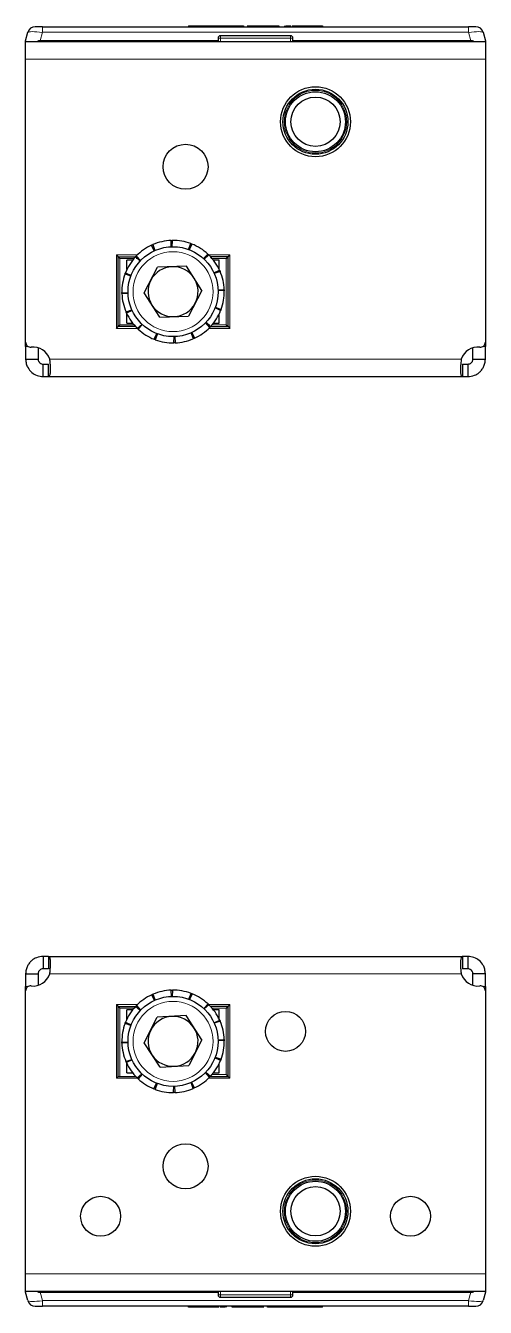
# Model space of a CAD drawing. Header units: millimetres. Extents: x -438 to 2305, y -370 to 586.
# Drawn here: x 104.6 to 196.6, y -369.5 to -113.1 of the extents above; entities that cross this region are included whole.
import ezdxf

# ---------------------------------------------------------------- set-up
doc = ezdxf.new("R2010")
doc.units = ezdxf.units.MM

msp = doc.modelspace()

# ---------------------------------------------------------------- linework, layer by layer
at = {"color": 7, "linetype": 'Continuous', "lineweight": 25}
for p, q in [((104.58, -116.1), (105.03, -114.41)), ((107.93, -113.3), (106.48, -113.3)), ((107.93, -113.3), (193.23, -113.3)), ((137.15, -113.1), (137.15, -113.3)), ((142.81, -113.1), (142.87, -113.1)), ((142.87, -113.1), (142.87, -113.3)), ((142.87, -113.1), (144, -113.1)), ((157.58, -115.1), (143.58, -115.1)), ((144, -113.1), (144, -113.3)), ((144, -113.1), (146.66, -113.1)), ((146.66, -113.1), (146.66, -113.3)), ((146.66, -113.1), (148.15, -113.1)), ((148.15, -113.1), (148.15, -113.3)), ((148.96, -113.07), (148.96, -113.3)), ((152.43, -113.1), (155.26, -113.1)), ((155.26, -113.1), (155.26, -113.3)), ((156.4, -113.1), (156.4, -113.3)), ((156.66, -113.1), (156.66, -113.3)), ((157.89, -113.1), (157.89, -113.3)), ((158.33, -113.1), (163.57, -113.1)), ((164.01, -113.1), (164.01, -113.3)), ((194.68, -113.3), (193.23, -113.3)), ((196.13, -114.41), (196.58, -116.1)), ((104.58, -116.3), (104.58, -116.1)), ((196.58, -116.3), (104.58, -116.3)), ((104.58, -119.8), (104.58, -116.3)), ((143.08, -116.1), (107.48, -116.1)), ((143.08, -115.6), (143.08, -116.1)), ((143.08, -116.3), (143.08, -116.1)), ((158.08, -116.1), (158.08, -115.6)), ((193.68, -116.1), (158.08, -116.1)), ((158.08, -116.3), (158.08, -116.1)), ((196.58, -116.1), (196.58, -116.3)), ((196.58, -116.3), (196.58, -119.8)), ((104.58, -176.4), (104.58, -119.8)), ((196.58, -119.8), (196.58, -176.4)), ((133.73, -157.3), (133.68, -156.05)), ((133.93, -156.05), (133.86, -157.3)), ((122.73, -158.95), (123.08, -159.3)), ((130.32, -158.12), (129.79, -156.99)), ((130.02, -156.88), (130.43, -158.07)), ((137.2, -157.86), (137.63, -156.68)), ((137.87, -156.77), (137.32, -157.9)), ((140.19, -159.69), (141.04, -158.77)), ((141.22, -158.95), (140.28, -159.78)), ((145.08, -159.3), (145.43, -158.95)), ((123.08, -159.3), (126.59, -159.3)), ((123.08, -173.3), (123.08, -159.3)), ((123.08, -159.3), (123.43, -159.65)), ((124.83, -161.88), (124.83, -160)), ((125.99, -160), (124.83, -160)), ((127.47, -160.18), (126.56, -159.33)), ((126.73, -159.15), (127.56, -160.09)), ((127.08, -159.55), (127.08, -159.82)), ((128.31, -166.54), (130.98, -161.42)), ((136.75, -161.18), (130.98, -161.42)), ((139.85, -166.05), (136.75, -161.18)), ((145.08, -159.3), (141.57, -159.3)), ((143.33, -160), (142.16, -160)), ((143.33, -161.88), (143.33, -160)), ((144.73, -159.65), (145.08, -159.3)), ((145.08, -173.3), (145.08, -159.3)), ((125.64, -163.18), (124.46, -162.74)), ((124.55, -162.51), (125.68, -163.06)), ((142.25, -162.53), (143.39, -162.01)), ((143.49, -162.24), (142.31, -162.65)), ((123.83, -166.44), (125.08, -166.52)), ((125.09, -166.64), (123.84, -166.69)), ((131.41, -171.41), (128.31, -166.54)), ((139.85, -166.05), (137.17, -171.17)), ((143.07, -165.95), (144.32, -165.9)), ((144.33, -166.15), (143.08, -166.08)), ((124.67, -170.35), (125.85, -169.94)), ((125.9, -170.06), (124.77, -170.58)), ((124.83, -172.6), (124.83, -170.71)), ((131.41, -171.41), (137.17, -171.17)), ((143.6, -170.08), (142.48, -169.54)), ((142.52, -169.42), (143.69, -169.85)), ((143.33, -172.6), (143.33, -170.71)), ((122.73, -173.65), (123.08, -173.3)), ((123.08, -173.3), (123.43, -172.95)), ((126.59, -173.3), (123.08, -173.3)), ((124.83, -172.6), (125.99, -172.6)), ((126.93, -173.65), (127.87, -172.82)), ((127.96, -172.9), (127.12, -173.82)), ((141.43, -173.44), (140.6, -172.5)), ((140.68, -172.41), (141.6, -173.26)), ((141.08, -173.05), (141.08, -172.78)), ((141.57, -173.3), (145.08, -173.3)), ((142.16, -172.6), (143.33, -172.6)), ((144.73, -172.95), (145.08, -173.3)), ((145.08, -173.3), (145.43, -173.65)), ((104.58, -177.29), (104.58, -176.4)), ((130.29, -175.82), (130.84, -174.69)), ((130.96, -174.74), (130.52, -175.91)), ((134.22, -176.55), (134.3, -175.29)), ((134.43, -175.29), (134.47, -176.54)), ((138.14, -175.71), (137.73, -174.52)), ((137.84, -174.47), (138.36, -175.61)), ((196.58, -176.4), (196.58, -177.29)), ((104.58, -177.29), (104.58, -179.8)), ((107.08, -177.51), (107.08, -179.8)), ((194.08, -179.8), (194.08, -177.51)), ((196.58, -179.8), (196.58, -177.29)), ((104.58, -179.8), (107.08, -179.8)), ((108.08, -180.8), (109.17, -180.8)), ((108.08, -183.3), (108.08, -180.8)), ((109.17, -183.3), (109.17, -180.8)), ((191.99, -180.8), (191.99, -183.3)), ((191.99, -180.8), (193.08, -180.8)), ((193.08, -180.8), (193.08, -183.3)), ((194.08, -179.8), (196.58, -179.8)), ((108.08, -183.3), (109.17, -183.3)), ((109.17, -183.3), (191.99, -183.3)), ((191.99, -183.3), (193.08, -183.3)), ((108.08, -299.3), (108.08, -301.8)), ((109.17, -299.3), (108.08, -299.3)), ((109.17, -299.3), (109.17, -301.8)), ((109.17, -299.3), (191.99, -299.3)), ((191.99, -299.3), (191.99, -301.8)), ((193.08, -299.3), (191.99, -299.3)), ((193.08, -299.3), (193.08, -301.8)), ((109.17, -301.8), (108.08, -301.8)), ((193.08, -301.8), (191.99, -301.8)), ((104.58, -302.8), (107.08, -302.8)), ((104.58, -302.8), (104.58, -305.3)), ((107.08, -302.8), (107.08, -305.08)), ((196.58, -302.8), (194.08, -302.8)), ((194.08, -305.08), (194.08, -302.8)), ((196.58, -305.3), (196.58, -302.8)), ((104.58, -306.2), (104.58, -305.3)), ((104.58, -362.8), (104.58, -306.2)), ((130.35, -308.1), (129.84, -306.97)), ((130.06, -306.87), (130.47, -308.05)), ((133.77, -307.3), (133.73, -306.05)), ((133.98, -306.05), (133.9, -307.3)), ((137.24, -307.87), (137.68, -306.7)), ((137.91, -306.79), (137.35, -307.91)), ((196.58, -305.3), (196.58, -306.2)), ((196.58, -306.2), (196.58, -362.8)), ((122.73, -308.95), (123.08, -309.3)), ((123.08, -309.3), (126.59, -309.3)), ((123.08, -323.3), (123.08, -309.3)), ((123.08, -309.3), (123.43, -309.65)), ((124.83, -311.88), (124.83, -310)), ((125.99, -310), (124.83, -310)), ((127.5, -310.15), (126.59, -309.3)), ((126.76, -309.12), (127.59, -310.06)), ((127.08, -309.55), (127.08, -309.76)), ((127.65, -310), (127.33, -310)), ((140.22, -309.72), (141.08, -308.81)), ((141.26, -308.98), (140.31, -309.81)), ((145.08, -309.3), (141.57, -309.3)), ((143.33, -310), (142.16, -310)), ((143.33, -311.88), (143.33, -310)), ((144.73, -309.65), (145.08, -309.3)), ((145.08, -309.3), (145.43, -308.95)), ((145.08, -323.3), (145.08, -309.3)), ((125.65, -313.14), (124.48, -312.7)), ((124.57, -312.47), (125.7, -313.02)), ((128.31, -316.61), (130.92, -311.46)), ((136.69, -311.15), (130.92, -311.46)), ((139.84, -315.98), (136.69, -311.15)), ((142.27, -312.57), (143.41, -312.05)), ((143.51, -312.28), (142.32, -312.69)), ((123.83, -316.4), (125.08, -316.48)), ((125.08, -316.6), (123.83, -316.65)), ((131.47, -321.45), (128.31, -316.61)), ((139.84, -315.98), (137.24, -321.13)), ((143.07, -315.99), (144.32, -315.95)), ((144.33, -316.2), (143.08, -316.12)), ((124.65, -320.31), (125.83, -319.91)), ((125.89, -320.02), (124.75, -320.54)), ((143.59, -320.13), (142.46, -319.57)), ((142.51, -319.46), (143.68, -319.89)), ((124.83, -322.6), (124.83, -320.71)), ((124.83, -322.6), (125.99, -322.6)), ((126.9, -323.61), (127.84, -322.79)), ((127.93, -322.87), (127.08, -323.79)), ((131.47, -321.45), (137.24, -321.13)), ((140.51, -322.6), (140.82, -322.6)), ((141.4, -323.47), (140.57, -322.53)), ((140.66, -322.44), (141.57, -323.29)), ((142.16, -322.6), (143.33, -322.6)), ((143.33, -322.6), (143.33, -320.71)), ((144.73, -322.95), (145.08, -323.3)), ((122.73, -323.65), (123.08, -323.3)), ((123.08, -323.3), (126.59, -323.3)), ((130.25, -325.8), (130.8, -324.68)), ((130.92, -324.72), (130.48, -325.89)), ((134.18, -326.55), (134.26, -325.29)), ((134.38, -325.29), (134.43, -326.54)), ((138.09, -325.73), (137.69, -324.54)), ((137.8, -324.49), (138.32, -325.63)), ((141.57, -323.3), (145.08, -323.3)), ((145.08, -323.3), (145.43, -323.65)), ((104.58, -366.3), (104.58, -362.8)), ((196.58, -362.8), (196.58, -366.3)), ((104.58, -366.5), (104.58, -366.3)), ((104.58, -366.3), (196.58, -366.3)), ((105.03, -368.18), (104.58, -366.5)), ((107.48, -366.5), (143.08, -366.5)), ((143.08, -366.3), (143.08, -366.5)), ((143.08, -366.5), (143.08, -367)), ((158.08, -366.3), (158.08, -366.5)), ((158.08, -366.5), (193.68, -366.5)), ((158.08, -367), (158.08, -366.5)), ((196.58, -366.5), (196.13, -368.18)), ((196.58, -366.3), (196.58, -366.5)), ((143.58, -367.5), (157.58, -367.5)), ((106.48, -369.3), (107.93, -369.3)), ((193.23, -369.3), (107.93, -369.3)), ((137.15, -369.5), (137.15, -369.3)), ((142.83, -369.5), (137.59, -369.5)), ((143.26, -369.5), (143.26, -369.3)), ((144.5, -369.5), (144.5, -369.3)), ((144.75, -369.5), (144.75, -369.3)), ((145.9, -369.5), (145.9, -369.3)), ((148.72, -369.5), (145.9, -369.5)), ((152.19, -369.52), (152.19, -369.3)), ((153, -369.5), (153, -369.3)), ((154.49, -369.5), (153, -369.5)), ((154.49, -369.5), (154.49, -369.3)), ((157.16, -369.5), (154.49, -369.5)), ((157.16, -369.5), (157.16, -369.3)), ((158.29, -369.5), (157.16, -369.5)), ((158.29, -369.5), (158.29, -369.3)), ((158.35, -369.5), (158.29, -369.5)), ((164.01, -369.5), (164.01, -369.3)), ((193.23, -369.3), (194.68, -369.3))]:
    msp.add_line(p, q, dxfattribs=at)
at = {"color": 8, "linetype": 'Continuous', "lineweight": 18}
for p, q in [((107.93, -114.41), (107.48, -116.1)), ((107.93, -113.3), (107.93, -114.41)), ((193.23, -114.41), (107.93, -114.41)), ((139.26, -113.1), (139.26, -113.3)), ((143.58, -115.6), (143.58, -115.1)), ((150.07, -113.1), (150.07, -113.3)), ((152.43, -113.1), (152.43, -113.3)), ((157.58, -115.6), (157.58, -115.1)), ((158.33, -113.1), (158.33, -113.3)), ((163.57, -113.1), (163.57, -113.3)), ((193.23, -114.41), (193.23, -113.3)), ((193.68, -116.1), (193.23, -114.41)), ((143.58, -115.6), (143.08, -115.6)), ((143.58, -115.6), (143.58, -116.3)), ((157.58, -115.6), (143.58, -115.6)), ((157.58, -115.6), (158.08, -115.6)), ((157.58, -116.3), (157.58, -115.6)), ((196.58, -119.8), (104.58, -119.8)), ((122.73, -173.65), (122.73, -158.95)), ((122.73, -158.95), (126.93, -158.95)), ((140.88, -158.95), (141.22, -158.95)), ((141.22, -158.95), (145.43, -158.95)), ((145.43, -158.95), (145.43, -173.65)), ((126.28, -159.65), (123.43, -159.65)), ((123.43, -159.65), (123.43, -172.95)), ((144.73, -159.65), (141.88, -159.65)), ((144.73, -172.95), (144.73, -159.65)), ((126.93, -173.65), (122.73, -173.65)), ((123.43, -172.95), (126.28, -172.95)), ((127.27, -173.65), (126.93, -173.65)), ((145.43, -173.65), (141.22, -173.65)), ((141.88, -172.95), (144.73, -172.95)), ((105.14, -177.29), (104.58, -177.29)), ((196.58, -177.29), (196.02, -177.29)), ((191.75, -179.8), (109.41, -179.8)), ((109.41, -302.8), (191.75, -302.8)), ((104.58, -305.3), (105.14, -305.3)), ((196.02, -305.3), (196.58, -305.3)), ((122.73, -308.95), (126.93, -308.95)), ((122.73, -323.65), (122.73, -308.95)), ((126.28, -309.65), (123.43, -309.65)), ((123.43, -309.65), (123.43, -323.3)), ((140.94, -308.95), (145.43, -308.95)), ((144.73, -309.65), (141.88, -309.65)), ((144.73, -322.95), (144.73, -309.65)), ((145.43, -308.95), (145.43, -323.65)), ((141.88, -322.95), (144.73, -322.95)), ((127.21, -323.65), (122.73, -323.65)), ((145.43, -323.65), (141.22, -323.65)), ((104.58, -362.8), (196.58, -362.8)), ((107.48, -366.5), (107.93, -368.18)), ((143.58, -366.3), (143.58, -367)), ((157.58, -367), (157.58, -366.3)), ((193.23, -368.18), (193.68, -366.5)), ((107.93, -368.18), (193.23, -368.18)), ((107.93, -368.18), (107.93, -369.3)), ((143.58, -367), (143.08, -367)), ((143.58, -367), (143.58, -367.5)), ((143.58, -367), (157.58, -367)), ((157.58, -367), (158.08, -367)), ((157.58, -367), (157.58, -367.5)), ((193.23, -369.3), (193.23, -368.18)), ((137.59, -369.5), (137.59, -369.3)), ((142.83, -369.5), (142.83, -369.3)), ((148.72, -369.5), (148.72, -369.3)), ((151.09, -369.5), (151.09, -369.3)), ((161.9, -369.5), (161.9, -369.3))]:
    msp.add_line(p, q, dxfattribs=at)
at = {"color": 7, "linetype": 'Continuous', "lineweight": 25}
for centre, radius in [((162.58, -132.3), 7), ((162.58, -132.3), 6.5), ((162.58, -132.3), 6), ((162.58, -132.3), 4.93), ((136.58, -141.3), 4.5), ((134.08, -166.3), 9), ((134.08, -316.3), 9), ((156.58, -314.3), 4), ((136.58, -341.3), 4.5), ((162.58, -350.3), 7), ((162.58, -350.3), 6.5), ((162.58, -350.3), 6), ((162.58, -350.3), 4.93), ((119.58, -351.3), 4), ((181.58, -351.3), 4)]:
    msp.add_circle(centre, radius, dxfattribs=at)
at = {"color": 8, "linetype": 'Continuous', "lineweight": 18}
for centre, radius in [((162.58, -132.3), 6.25), ((134.08, -166.3), 8), ((134.08, -316.3), 8), ((162.58, -350.3), 6.25)]:
    msp.add_circle(centre, radius, dxfattribs=at)
at = {"color": 7, "linetype": 'Continuous', "lineweight": 25}
for centre, radius, start, end in [((106.48, -114.8), 1.5, 90, 165), ((143.58, -115.6), 0.5, 90, 180), ((157.58, -115.6), 0.5, 0, 90), ((194.68, -114.8), 1.5, 15, 90), ((134.08, -166.3), 10.25, 92.2104, 113.3145), ((134.08, -166.3), 10.25, 69.7104, 90.8145), ((134.08, -166.3), 10.25, 114.7104, 135.8145), ((134.08, -166.3), 10.25, 47.2104, 68.3145), ((134.08, -166.3), 10.25, 24.7104, 45.8145), ((134.08, -166.3), 10.25, 137.2104, 158.3145), ((134.08, -166.3), 5, 92.4334, 152.4334), ((134.08, -166.3), 5, 32.4334, 92.4334), ((134.08, -166.3), 10.25, 159.7104, 180.8145), ((134.08, -166.3), 5, 152.4334, 212.4334), ((134.08, -166.3), 5, 332.4334, 32.4334), ((134.08, -166.3), 10.25, 2.2104, 23.3145), ((134.08, -166.3), 10.25, 182.2104, 203.3145), ((134.08, -166.3), 10.25, 339.7104, 0.8145), ((134.08, -166.3), 5, 212.4334, 272.4334), ((134.08, -166.3), 5, 272.4334, 332.4334), ((134.08, -166.3), 10.25, 204.7104, 225.8145), ((134.08, -166.3), 10.25, 317.2104, 338.3145), ((134.08, -166.3), 10.25, 227.2104, 248.3145), ((134.08, -166.3), 10.25, 294.7104, 315.8145), ((105.58, -176.4), 1, 180, 276.3794), ((134.08, -166.3), 10.25, 249.7104, 270.8145), ((134.08, -166.3), 10.25, 272.2104, 293.3145), ((195.58, -176.4), 1, 263.6206, 0), ((106.08, -180.87), 3.5, 17.8253, 96.3794), ((195.08, -180.87), 3.5, 83.6206, 162.1747), ((106.08, -301.73), 3.5, 263.6206, 342.1747), ((195.08, -301.73), 3.5, 197.8253, 276.3794), ((105.58, -306.2), 1, 83.6206, 180), ((134.08, -316.3), 10.25, 114.4505, 135.5546), ((134.08, -316.3), 10.25, 91.9505, 113.0546), ((134.08, -316.3), 10.25, 69.4505, 90.5546), ((134.08, -316.3), 10.25, 46.9505, 68.0546), ((195.58, -306.2), 1, 360, 96.3794), ((134.08, -316.3), 10.25, 136.9505, 158.0546), ((134.08, -316.3), 10.25, 24.4505, 45.5546), ((134.08, -316.3), 10.25, 159.4505, 180.5546), ((134.08, -316.3), 5, 93.1455, 153.1455), ((134.08, -316.3), 5, 33.1455, 93.1455), ((134.08, -316.3), 10.25, 1.9505, 23.0546), ((134.08, -316.3), 5, 153.1455, 213.1455), ((134.08, -316.3), 5, 333.1455, 33.1455), ((134.08, -316.3), 10.25, 181.9505, 203.0546), ((134.08, -316.3), 10.25, 339.4505, 0.5546), ((134.08, -316.3), 10.25, 204.4505, 225.5546), ((134.08, -316.3), 5, 213.1455, 273.1455), ((134.08, -316.3), 5, 273.1455, 333.1455), ((134.08, -316.3), 10.25, 316.9505, 338.0546), ((134.08, -316.3), 10.25, 226.9505, 248.0546), ((134.08, -316.3), 10.25, 294.4505, 315.5546), ((134.08, -316.3), 10.25, 249.4505, 270.5546), ((134.08, -316.3), 10.25, 271.9505, 293.0546), ((106.48, -367.8), 1.5, 195, 270), ((143.58, -367), 0.5, 180, 270), ((157.58, -367), 0.5, 270, 0), ((194.68, -367.8), 1.5, 270, 345)]:
    msp.add_arc(centre, radius, start, end, dxfattribs=at)
at = {"color": 8, "linetype": 'Continuous', "lineweight": 18}
for centre, major_axis, start_param, end_param in [((108.03, -114.8), (3, -0.38), 1.621093, 3.124852), ((193.12, -114.8), (3, 0.38), 0.016741, 1.520499), ((108.03, -367.8), (3, 0.38), 3.158333, 4.662092), ((193.12, -367.8), (3, -0.38), 4.762686, 6.266445)]:
    msp.add_ellipse(centre, major_axis=major_axis, ratio=0.123038, start_param=start_param, end_param=end_param, dxfattribs=at)
at = {"color": 7, "linetype": 'Continuous', "lineweight": 25}
for centre, major_axis, start_param, end_param in [((104.58, -127.69), (3.1, 11.57), 0.067037, 0.253072), ((196.58, -127.69), (-3.1, 11.57), 6.030113, 6.216148), ((104.58, -354.91), (3.1, -11.57), 6.030113, 6.216148), ((196.58, -354.91), (-3.1, -11.57), 0.067037, 0.253072)]:
    msp.add_ellipse(centre, major_axis=major_axis, ratio=0.250563, start_param=start_param, end_param=end_param, dxfattribs=at)
for points, knots in [([(137.15, -113.1), (137.52, -113.1), (138.21, -113.1), (138.93, -113.1), (139.26, -113.1)], [0, 0, 0, 0, 0.5368, 1, 1, 1, 1]), ([(139.26, -113.1), (139.76, -113.1), (140.7, -113.1), (141.89, -113.1), (142.62, -113.1), (142.8, -113.1), (142.81, -113.1)], [0, 0, 0, 0, 0.381983, 0.713352, 0.984017, 1, 1, 1, 1]), ([(148.98, -113.1), (148.98, -113.1), (148.95, -113.1), (149.11, -113.1), (149.47, -113.1), (149.86, -113.1), (150.07, -113.1)], [0, 0, 0, 0, 0.061615, 0.333035, 0.637399, 1, 1, 1, 1]), ([(150.07, -113.1), (150.23, -113.1), (150.59, -113.1), (151.39, -113.1), (152.02, -113.1), (152.43, -113.1)], [0, 0, 0, 0, 0.216742, 0.489643, 1, 1, 1, 1]), ([(156.66, -113.1), (156.71, -113.1), (156.82, -113.1), (157.12, -113.1), (157.4, -113.1), (157.61, -113.1), (157.67, -113.1)], [0, 0, 0, 0, 0.255277, 0.538303, 0.854078, 1, 1, 1, 1]), ([(156.83, -113.1), (156.95, -113.1), (157.19, -113.1), (157.49, -113.1), (157.67, -113.1), (157.67, -113.1)], [0, 0, 0, 0, 0.466249, 0.997338, 1, 1, 1, 1]), ([(157.89, -113.1), (157.9, -113.1), (157.92, -113.1), (158.03, -113.1), (158.17, -113.1), (158.28, -113.1), (158.33, -113.1)], [0, 0, 0, 0, 0.2852483, 0.5605631, 0.7771515, 1, 1, 1, 1]), ([(163.57, -113.1), (163.64, -113.1), (163.76, -113.1), (163.9, -113.1), (163.99, -113.1), (164, -113.1), (164.01, -113.1)], [0, 0, 0, 0, 0.281303, 0.555629, 0.773878, 1, 1, 1, 1]), ([(133.68, -156.05), (133.72, -156.05), (133.79, -156.05), (133.87, -156.05), (133.91, -156.05), (133.93, -156.05)], [0, 0, 0, 0, 0.499981, 0.749988, 1, 1, 1, 1]), ([(129.79, -156.99), (129.83, -156.97), (129.89, -156.94), (129.96, -156.91), (130, -156.89), (130.02, -156.88)], [0, 0, 0, 0, 0.499981, 0.749988, 1, 1, 1, 1]), ([(137.63, -156.68), (137.67, -156.7), (137.73, -156.72), (137.81, -156.75), (137.85, -156.76), (137.87, -156.77)], [0, 0, 0, 0, 0.499981, 0.749988, 1, 1, 1, 1]), ([(141.04, -158.77), (141.07, -158.8), (141.12, -158.85), (141.18, -158.9), (141.21, -158.93), (141.22, -158.95)], [0, 0, 0, 0, 0.499981, 0.749988, 1, 1, 1, 1]), ([(126.56, -159.33), (126.58, -159.3), (126.63, -159.26), (126.68, -159.2), (126.71, -159.17), (126.73, -159.15)], [0, 0, 0, 0, 0.499981, 0.749988, 1, 1, 1, 1]), ([(124.46, -162.74), (124.48, -162.7), (124.5, -162.64), (124.53, -162.57), (124.55, -162.53), (124.55, -162.51)], [0, 0, 0, 0, 0.499981, 0.749988, 1, 1, 1, 1]), ([(143.39, -162.01), (143.41, -162.05), (143.43, -162.11), (143.47, -162.18), (143.48, -162.22), (143.49, -162.24)], [0, 0, 0, 0, 0.499981, 0.749988, 1, 1, 1, 1]), ([(123.84, -166.69), (123.83, -166.65), (123.83, -166.59), (123.83, -166.5), (123.83, -166.46), (123.83, -166.44)], [0, 0, 0, 0, 0.499981, 0.749988, 1, 1, 1, 1]), ([(144.32, -165.9), (144.32, -165.94), (144.32, -166.01), (144.33, -166.09), (144.33, -166.13), (144.33, -166.15)], [0, 0, 0, 0, 0.499981, 0.749988, 1, 1, 1, 1]), ([(124.77, -170.58), (124.75, -170.54), (124.72, -170.49), (124.69, -170.41), (124.67, -170.37), (124.67, -170.35)], [0, 0, 0, 0, 0.499981, 0.749988, 1, 1, 1, 1]), ([(143.69, -169.85), (143.68, -169.89), (143.66, -169.95), (143.63, -170.03), (143.61, -170.06), (143.6, -170.08)], [0, 0, 0, 0, 0.499981, 0.749988, 1, 1, 1, 1]), ([(127.12, -173.82), (127.09, -173.79), (127.04, -173.75), (126.98, -173.69), (126.95, -173.66), (126.93, -173.65)], [0, 0, 0, 0, 0.499981, 0.749988, 1, 1, 1, 1]), ([(141.6, -173.26), (141.57, -173.29), (141.53, -173.34), (141.47, -173.4), (141.44, -173.43), (141.43, -173.44)], [0, 0, 0, 0, 0.4999808, 0.7499881, 1, 1, 1, 1]), ([(130.52, -175.91), (130.49, -175.9), (130.43, -175.87), (130.35, -175.84), (130.31, -175.83), (130.29, -175.82)], [0, 0, 0, 0, 0.499981, 0.749988, 1, 1, 1, 1]), ([(134.47, -176.54), (134.43, -176.54), (134.37, -176.54), (134.29, -176.54), (134.24, -176.55), (134.22, -176.55)], [0, 0, 0, 0, 0.4999808, 0.7499881, 1, 1, 1, 1]), ([(138.36, -175.61), (138.33, -175.63), (138.27, -175.65), (138.19, -175.68), (138.15, -175.7), (138.14, -175.71)], [0, 0, 0, 0, 0.499981, 0.749988, 1, 1, 1, 1]), ([(104.58, -179.8), (104.6, -180.11), (104.65, -180.7), (105.05, -181.65), (105.76, -182.52), (106.86, -183.17), (107.66, -183.25), (108.08, -183.3)], [0, 0, 0, 0, 0.17084, 0.319217, 0.548103, 0.767822, 1, 1, 1, 1]), ([(107.08, -179.8), (107.09, -179.89), (107.1, -180.05), (107.19, -180.28), (107.31, -180.44), (107.44, -180.57), (107.58, -180.67), (107.8, -180.77), (107.96, -180.79), (108.08, -180.8)], [0, 0, 0, 0, 0.154359, 0.287283, 0.400435, 0.496544, 0.604314, 0.723151, 1, 1, 1, 1]), ([(109.17, -183.3), (109.22, -183.28), (109.32, -183.25), (109.46, -182.96), (109.57, -182.5), (109.58, -181.87), (109.56, -181.26), (109.51, -180.55), (109.44, -180.05), (109.41, -179.8)], [0, 0, 0, 0, 0.144067, 0.271276, 0.474907, 0.597997, 0.726338, 0.860245, 1, 1, 1, 1]), ([(191.75, -179.8), (191.72, -180.09), (191.66, -180.64), (191.59, -181.55), (191.57, -182.43), (191.71, -183.15), (191.89, -183.25), (191.99, -183.3)], [0, 0, 0, 0, 0.16069, 0.301312, 0.521951, 0.753573, 1, 1, 1, 1]), ([(193.08, -180.8), (193.21, -180.78), (193.42, -180.76), (193.69, -180.6), (193.87, -180.43), (193.98, -180.24), (194.06, -180.03), (194.07, -179.88), (194.08, -179.8)], [0, 0, 0, 0, 0.296302, 0.497469, 0.615497, 0.73607, 0.863114, 1, 1, 1, 1]), ([(193.08, -183.3), (193.53, -183.25), (194.34, -183.16), (195.25, -182.59), (195.84, -181.99), (196.24, -181.36), (196.52, -180.61), (196.56, -180.07), (196.58, -179.8)], [0, 0, 0, 0, 0.254149, 0.448213, 0.574908, 0.708872, 0.850468, 1, 1, 1, 1]), ([(108.08, -299.3), (107.62, -299.35), (106.82, -299.44), (105.91, -300.01), (105.32, -300.61), (104.92, -301.24), (104.63, -301.98), (104.6, -302.52), (104.58, -302.8)], [0, 0, 0, 0, 0.254149, 0.448213, 0.574908, 0.708872, 0.850468, 1, 1, 1, 1]), ([(109.41, -302.8), (109.44, -302.5), (109.5, -301.95), (109.57, -301.05), (109.59, -300.17), (109.45, -299.44), (109.26, -299.35), (109.17, -299.3)], [0, 0, 0, 0, 0.16069, 0.3013121, 0.5219513, 0.7535732, 1, 1, 1, 1]), ([(191.99, -299.3), (191.94, -299.31), (191.84, -299.35), (191.69, -299.63), (191.59, -300.09), (191.57, -300.72), (191.59, -301.33), (191.65, -302.04), (191.71, -302.54), (191.75, -302.8)], [0, 0, 0, 0, 0.144067, 0.271276, 0.474907, 0.597997, 0.726338, 0.860245, 1, 1, 1, 1]), ([(196.58, -302.8), (196.55, -302.48), (196.51, -301.89), (196.11, -300.94), (195.4, -300.08), (194.3, -299.42), (193.49, -299.34), (193.08, -299.3)], [0, 0, 0, 0, 0.17084, 0.319217, 0.548103, 0.767822, 1, 1, 1, 1]), ([(108.08, -301.8), (107.95, -301.81), (107.74, -301.83), (107.47, -301.99), (107.29, -302.17), (107.17, -302.35), (107.09, -302.57), (107.08, -302.72), (107.08, -302.8)], [0, 0, 0, 0, 0.296302, 0.497469, 0.615497, 0.73607, 0.863114, 1, 1, 1, 1]), ([(194.08, -302.8), (194.07, -302.71), (194.06, -302.54), (193.97, -302.32), (193.85, -302.15), (193.72, -302.02), (193.58, -301.93), (193.36, -301.82), (193.19, -301.81), (193.08, -301.8)], [0, 0, 0, 0, 0.1543587, 0.2872828, 0.4004353, 0.4965437, 0.6043139, 0.7231511, 1, 1, 1, 1]), ([(129.84, -306.97), (129.87, -306.95), (129.93, -306.92), (130.01, -306.89), (130.05, -306.87), (130.06, -306.87)], [0, 0, 0, 0, 0.499981, 0.749988, 1, 1, 1, 1]), ([(133.73, -306.05), (133.77, -306.05), (133.83, -306.05), (133.92, -306.05), (133.96, -306.05), (133.98, -306.05)], [0, 0, 0, 0, 0.499981, 0.749988, 1, 1, 1, 1]), ([(137.68, -306.7), (137.72, -306.71), (137.77, -306.74), (137.85, -306.77), (137.89, -306.78), (137.91, -306.79)], [0, 0, 0, 0, 0.499981, 0.749988, 1, 1, 1, 1]), ([(126.59, -309.3), (126.62, -309.27), (126.66, -309.22), (126.72, -309.16), (126.75, -309.13), (126.76, -309.12)], [0, 0, 0, 0, 0.4999808, 0.7499881, 1, 1, 1, 1]), ([(141.08, -308.81), (141.11, -308.83), (141.15, -308.88), (141.21, -308.94), (141.24, -308.96), (141.26, -308.98)], [0, 0, 0, 0, 0.499981, 0.749988, 1, 1, 1, 1]), ([(124.48, -312.7), (124.5, -312.66), (124.52, -312.6), (124.55, -312.52), (124.56, -312.49), (124.57, -312.47)], [0, 0, 0, 0, 0.499981, 0.749988, 1, 1, 1, 1]), ([(143.41, -312.05), (143.43, -312.09), (143.45, -312.15), (143.49, -312.23), (143.5, -312.26), (143.51, -312.28)], [0, 0, 0, 0, 0.499981, 0.749988, 1, 1, 1, 1]), ([(123.83, -316.65), (123.83, -316.6), (123.83, -316.54), (123.83, -316.46), (123.83, -316.42), (123.83, -316.4)], [0, 0, 0, 0, 0.499981, 0.749988, 1, 1, 1, 1]), ([(144.32, -315.95), (144.32, -315.99), (144.33, -316.05), (144.33, -316.14), (144.33, -316.18), (144.33, -316.2)], [0, 0, 0, 0, 0.499981, 0.749988, 1, 1, 1, 1]), ([(124.75, -320.54), (124.73, -320.5), (124.7, -320.44), (124.67, -320.37), (124.66, -320.33), (124.65, -320.31)], [0, 0, 0, 0, 0.4999808, 0.7499881, 1, 1, 1, 1]), ([(143.68, -319.89), (143.66, -319.93), (143.64, -319.99), (143.61, -320.07), (143.59, -320.11), (143.59, -320.13)], [0, 0, 0, 0, 0.499981, 0.749988, 1, 1, 1, 1]), ([(127.08, -323.79), (127.05, -323.76), (127.01, -323.72), (126.95, -323.66), (126.92, -323.63), (126.9, -323.61)], [0, 0, 0, 0, 0.499981, 0.749988, 1, 1, 1, 1]), ([(138.32, -325.63), (138.28, -325.64), (138.23, -325.67), (138.15, -325.7), (138.11, -325.72), (138.09, -325.73)], [0, 0, 0, 0, 0.499981, 0.749988, 1, 1, 1, 1]), ([(141.57, -323.29), (141.54, -323.32), (141.5, -323.37), (141.44, -323.43), (141.41, -323.46), (141.4, -323.47)], [0, 0, 0, 0, 0.499981, 0.749988, 1, 1, 1, 1]), ([(130.48, -325.89), (130.44, -325.88), (130.38, -325.86), (130.31, -325.83), (130.27, -325.81), (130.25, -325.8)], [0, 0, 0, 0, 0.499981, 0.749988, 1, 1, 1, 1]), ([(134.43, -326.54), (134.39, -326.54), (134.32, -326.54), (134.24, -326.55), (134.2, -326.55), (134.18, -326.55)], [0, 0, 0, 0, 0.4999808, 0.7499881, 1, 1, 1, 1]), ([(137.59, -369.5), (137.52, -369.5), (137.39, -369.5), (137.25, -369.5), (137.17, -369.5), (137.16, -369.5), (137.15, -369.5)], [0, 0, 0, 0, 0.281303, 0.555629, 0.773878, 1, 1, 1, 1]), ([(143.26, -369.5), (143.26, -369.5), (143.24, -369.5), (143.12, -369.5), (142.98, -369.5), (142.88, -369.5), (142.83, -369.5)], [0, 0, 0, 0, 0.285248, 0.560563, 0.777151, 1, 1, 1, 1]), ([(144.5, -369.5), (144.45, -369.5), (144.34, -369.5), (144.04, -369.5), (143.76, -369.5), (143.55, -369.5), (143.49, -369.5)], [0, 0, 0, 0, 0.255277, 0.538303, 0.854078, 1, 1, 1, 1]), ([(144.32, -369.5), (144.21, -369.5), (143.97, -369.5), (143.66, -369.5), (143.49, -369.5), (143.49, -369.5)], [0, 0, 0, 0, 0.466249, 0.997338, 1, 1, 1, 1]), ([(151.09, -369.5), (150.93, -369.5), (150.57, -369.5), (149.77, -369.5), (149.14, -369.5), (148.72, -369.5)], [0, 0, 0, 0, 0.216742, 0.489643, 1, 1, 1, 1]), ([(152.18, -369.5), (152.18, -369.5), (152.21, -369.5), (152.05, -369.5), (151.68, -369.5), (151.3, -369.5), (151.09, -369.5)], [0, 0, 0, 0, 0.061615, 0.333035, 0.637399, 1, 1, 1, 1]), ([(161.9, -369.5), (161.39, -369.5), (160.46, -369.5), (159.27, -369.5), (158.54, -369.5), (158.36, -369.5), (158.35, -369.5)], [0, 0, 0, 0, 0.381983, 0.713352, 0.984017, 1, 1, 1, 1]), ([(164.01, -369.5), (163.64, -369.5), (162.95, -369.5), (162.23, -369.5), (161.9, -369.5)], [0, 0, 0, 0, 0.5368, 1, 1, 1, 1])]:
    msp.add_open_spline(points, degree=3, knots=knots, dxfattribs=at)
at = {"color": 8, "linetype": 'Continuous', "lineweight": 18}
for points, knots in [([(126.73, -159.65), (126.77, -159.64), (126.83, -159.64), (126.91, -159.62), (126.97, -159.6), (127.02, -159.57), (127.05, -159.56), (127.07, -159.55), (127.08, -159.55), (127.08, -159.55)], [0, 0, 0, 0, 0.208592, 0.336235, 0.479855, 0.625864, 0.760785, 0.885235, 1, 1, 1, 1]), ([(141.08, -173.05), (141.08, -173.05), (141.08, -173.04), (141.1, -173.03), (141.14, -173.02), (141.19, -173), (141.25, -172.97), (141.33, -172.95), (141.39, -172.95), (141.43, -172.95)], [0, 0, 0, 0, 0.114765, 0.239215, 0.374136, 0.520145, 0.663765, 0.791408, 1, 1, 1, 1])]:
    msp.add_open_spline(points, degree=3, knots=knots, dxfattribs=at)

doc.saveas('drawing.dxf')
